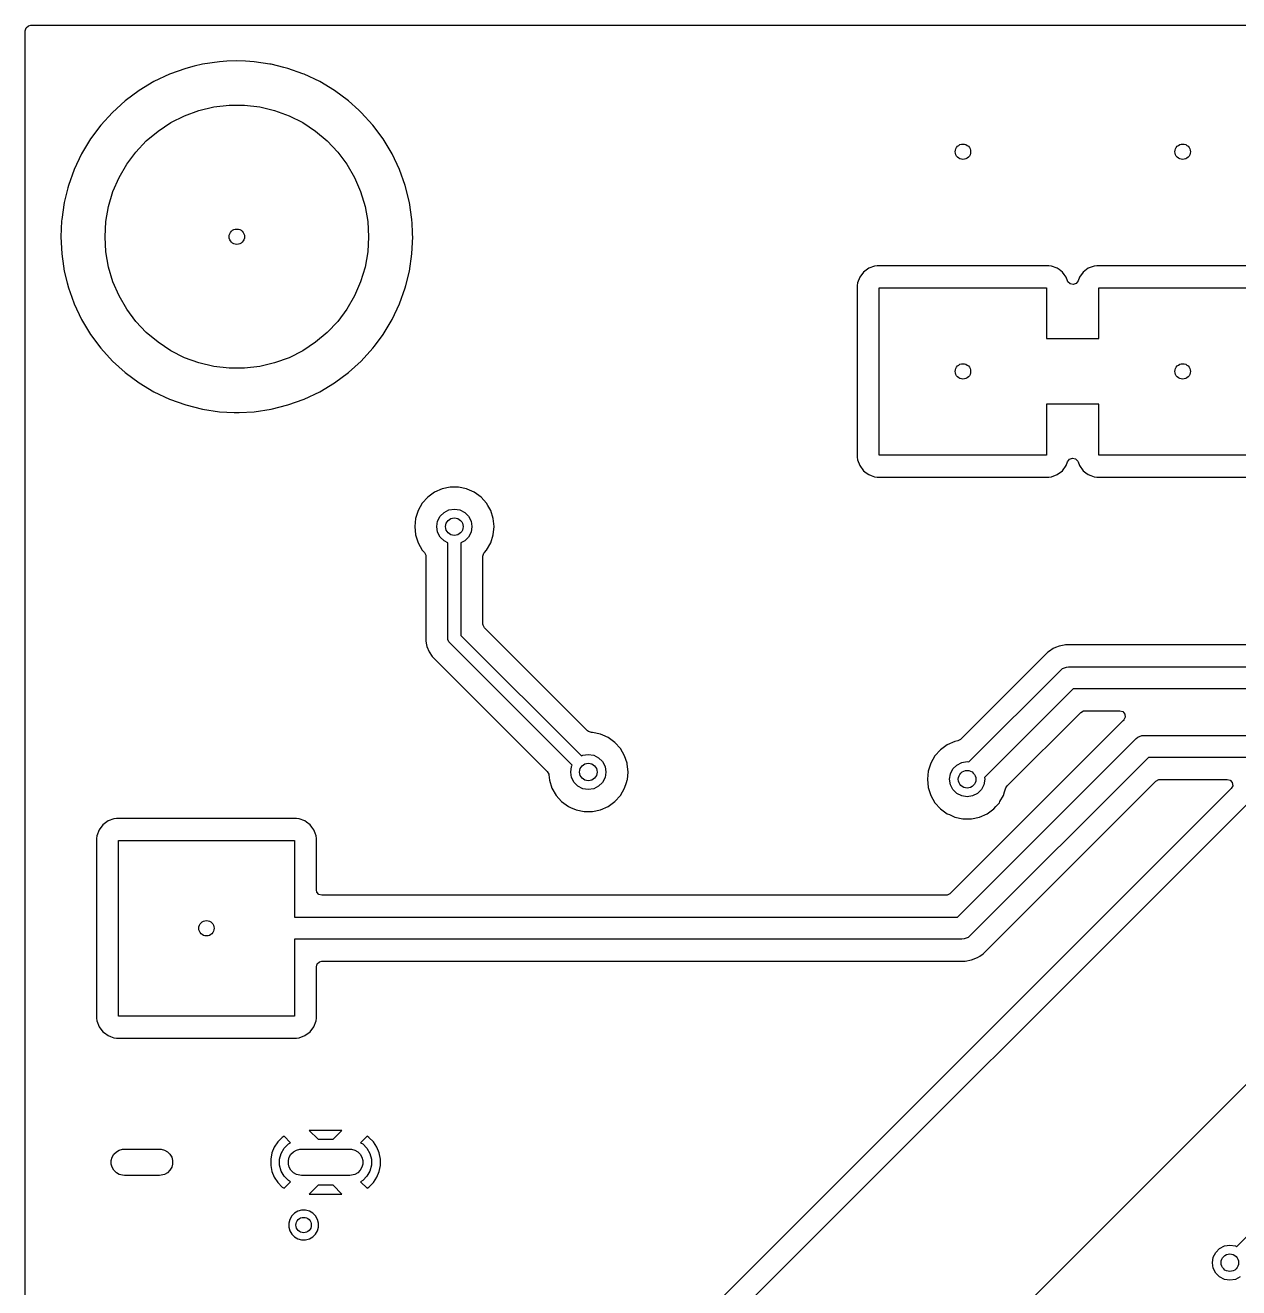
# Model space of a CAD drawing. Extents: x 0.21 to 3.39, y 0.21 to 2.59.
# Drawn here: x 0.21 to 1.298, y 1.458 to 2.59 of the extents above; entities that cross this region are included whole.
import ezdxf

# ---------------------------------------------------------------- set-up
doc = ezdxf.new("R2010")
doc.units = 0
doc.header["$MEASUREMENT"] = 0
doc.layers.add('BLACK', color=7, linetype='CONTINUOUS')

msp = doc.modelspace()

# ---------------------------------------------------------------- linework, layer by layer
at = {"layer": 'BLACK', "linetype": 'CONTINUOUS'}
for p, q in [((0.2104, 2.5846), (0.2112, 2.5873)), ((0.2104, 2.4), (0.2104, 2.5846)), ((0.2112, 2.5873), (0.2133, 2.5891)), ((0.2133, 2.5891), (0.2154, 2.5896)), ((0.2154, 2.5896), (3.3846, 2.5896)), ((0.3542, 2.5509), (0.3397, 2.5457)), ((0.3617, 2.5528), (0.3542, 2.5509)), ((0.3692, 2.5547), (0.3617, 2.5528)), ((0.3845, 2.5569), (0.3692, 2.5547)), ((0.3692, 2.5547), (0.3692, 2.5547)), ((0.3692, 2.5547), (0.3692, 2.5547)), ((0.3912, 2.5573), (0.3845, 2.5569)), ((0.3845, 2.5569), (0.3845, 2.5569)), ((0.3845, 2.5569), (0.3845, 2.5569)), ((0.4, 2.5577), (0.3912, 2.5573)), ((0.4077, 2.5573), (0.4, 2.5577)), ((0.4, 2.5577), (0.4, 2.5577)), ((0.4155, 2.5569), (0.4077, 2.5573)), ((0.4296, 2.5548), (0.4155, 2.5569)), ((0.4155, 2.5569), (0.4155, 2.5569)), ((0.4155, 2.5569), (0.4155, 2.5569)), ((0.4308, 2.5547), (0.4296, 2.5548)), ((0.442, 2.5518), (0.4308, 2.5547)), ((0.4458, 2.5509), (0.442, 2.5518)), ((0.4591, 2.5461), (0.4458, 2.5509)), ((0.3257, 2.5391), (0.3124, 2.5311)), ((0.3397, 2.5457), (0.3257, 2.5391)), ((0.4603, 2.5457), (0.4591, 2.5461)), ((0.4743, 2.5391), (0.4603, 2.5457)), ((0.4876, 2.5311), (0.4743, 2.5391)), ((0.4743, 2.5391), (0.4743, 2.5391)), ((0.4743, 2.5391), (0.4743, 2.5391)), ((0.3124, 2.5311), (0.3, 2.5219)), ((0.5, 2.5219), (0.4876, 2.5311)), ((0.3, 2.5219), (0.2885, 2.5115)), ((0.3532, 2.5085), (0.3661, 2.5131)), ((0.3661, 2.5131), (0.3795, 2.5163)), ((0.3795, 2.5163), (0.3931, 2.5179)), ((0.3931, 2.5179), (0.4069, 2.5179)), ((0.4069, 2.5179), (0.4205, 2.5163)), ((0.4205, 2.5163), (0.4339, 2.5131)), ((0.4339, 2.5131), (0.4468, 2.5085)), ((0.5093, 2.5135), (0.5, 2.5219)), ((0.5, 2.5219), (0.5, 2.5219)), ((0.5, 2.5219), (0.5, 2.5219)), ((0.5115, 2.5115), (0.5093, 2.5135)), ((0.2885, 2.5115), (0.2781, 2.5)), ((0.3295, 2.4947), (0.3409, 2.5023)), ((0.3409, 2.5023), (0.3532, 2.5085)), ((0.4468, 2.5085), (0.4591, 2.5023)), ((0.4591, 2.5023), (0.4705, 2.4947)), ((0.5219, 2.5), (0.5115, 2.5115)), ((0.2781, 2.5), (0.2689, 2.4876)), ((0.3189, 2.4859), (0.3295, 2.4947)), ((0.4705, 2.4947), (0.4811, 2.4859)), ((0.5311, 2.4876), (0.5219, 2.5)), ((0.5219, 2.5), (0.5219, 2.5)), ((0.2689, 2.4876), (0.2609, 2.4743)), ((0.3095, 2.4759), (0.3189, 2.4859)), ((0.4811, 2.4859), (0.4905, 2.4759)), ((0.5391, 2.4743), (0.5311, 2.4876)), ((0.5311, 2.4876), (0.5311, 2.4876)), ((0.5311, 2.4876), (0.5311, 2.4876)), ((0.2609, 2.4743), (0.2543, 2.4603)), ((0.3013, 2.4649), (0.3095, 2.4759)), ((0.4905, 2.4759), (0.4987, 2.4649)), ((0.5457, 2.4603), (0.5391, 2.4743)), ((0.2543, 2.4603), (0.2491, 2.4458)), ((0.2945, 2.453), (0.3013, 2.4649)), ((0.4987, 2.4649), (0.5055, 2.453)), ((0.5509, 2.4458), (0.5457, 2.4603)), ((0.2491, 2.4458), (0.2486, 2.4437)), ((0.289, 2.4404), (0.2945, 2.453)), ((0.5055, 2.453), (0.511, 2.4404)), ((0.5547, 2.4308), (0.5509, 2.4458)), ((0.2486, 2.4437), (0.2453, 2.4308)), ((0.2851, 2.4272), (0.289, 2.4404)), ((0.511, 2.4404), (0.5149, 2.4272)), ((0.2453, 2.4308), (0.2431, 2.4155)), ((0.2453, 2.4308), (0.2453, 2.4308)), ((0.2453, 2.4308), (0.2453, 2.4308)), ((0.2827, 2.4137), (0.2851, 2.4272)), ((0.5149, 2.4272), (0.5173, 2.4137)), ((0.5569, 2.4155), (0.5547, 2.4308)), ((0.243, 2.4141), (0.2423, 2.4)), ((0.2431, 2.4155), (0.243, 2.4141)), ((0.2431, 2.4155), (0.2431, 2.4155)), ((0.2431, 2.4155), (0.2431, 2.4155)), ((0.2819, 2.4), (0.2827, 2.4137)), ((0.5173, 2.4137), (0.5181, 2.4)), ((0.5571, 2.4119), (0.5569, 2.4155)), ((0.5575, 2.4042), (0.5571, 2.4119)), ((0.2104, 2.14), (0.2104, 2.4)), ((0.2423, 2.4), (0.2431, 2.3845)), ((0.2423, 2.4), (0.2423, 2.4)), ((0.2827, 2.3863), (0.2819, 2.4)), ((0.5181, 2.4), (0.5173, 2.3863)), ((0.5569, 2.3845), (0.5577, 2.4)), ((0.5576, 2.4019), (0.5575, 2.4042)), ((0.5577, 2.4), (0.5576, 2.4019)), ((0.2431, 2.3845), (0.2431, 2.3845)), ((0.2431, 2.3845), (0.2447, 2.3737)), ((0.2851, 2.3728), (0.2827, 2.3863)), ((0.5173, 2.3863), (0.5149, 2.3728)), ((0.5547, 2.3692), (0.5569, 2.3845)), ((0.2447, 2.3737), (0.2453, 2.3692)), ((0.2453, 2.3692), (0.248, 2.3585)), ((0.289, 2.3596), (0.2851, 2.3728)), ((0.5149, 2.3728), (0.511, 2.3596)), ((0.5514, 2.3561), (0.5547, 2.3692)), ((0.9617, 2.3683), (0.9583, 2.3638)), ((0.9663, 2.3717), (0.9617, 2.3683)), ((0.9716, 2.3737), (0.9663, 2.3717)), ((0.9663, 2.3717), (0.9663, 2.3717)), ((0.9739, 2.3739), (0.9716, 2.3737)), ((0.9716, 2.3737), (0.9716, 2.3737)), ((1.1277, 2.3739), (0.9739, 2.3739)), ((0.9739, 2.3739), (0.9739, 2.3739)), ((1.13, 2.3737), (1.1277, 2.3739)), ((1.1353, 2.3717), (1.13, 2.3737)), ((1.13, 2.3737), (1.13, 2.3737)), ((1.1369, 2.3706), (1.1353, 2.3717)), ((1.1353, 2.3717), (1.1353, 2.3717)), ((1.1353, 2.3717), (1.1353, 2.3717)), ((1.1399, 2.3683), (1.1369, 2.3706)), ((1.1416, 2.366), (1.1399, 2.3683)), ((1.1433, 2.3638), (1.1416, 2.366)), ((1.1586, 2.3683), (1.1552, 2.3638)), ((1.1631, 2.3717), (1.1586, 2.3683)), ((1.1684, 2.3737), (1.1631, 2.3717)), ((1.1631, 2.3717), (1.1631, 2.3717)), ((1.1708, 2.3739), (1.1684, 2.3737)), ((1.1684, 2.3737), (1.1684, 2.3737)), ((1.3245, 2.3739), (1.1708, 2.3739)), ((1.1708, 2.3739), (1.1708, 2.3739)), ((0.248, 2.3585), (0.2491, 2.3542)), ((0.2945, 2.347), (0.289, 2.3596)), ((0.511, 2.3596), (0.5055, 2.347)), ((0.5509, 2.3542), (0.5514, 2.3561)), ((0.9564, 2.3585), (0.9561, 2.3561)), ((0.9561, 2.3561), (0.9561, 2.2023)), ((0.9583, 2.3638), (0.9564, 2.3585)), ((0.9583, 2.3638), (0.9583, 2.3638)), ((1.1446, 2.3603), (1.1433, 2.3638)), ((1.1433, 2.3638), (1.1433, 2.3638)), ((1.1433, 2.3638), (1.1433, 2.3638)), ((1.1449, 2.3596), (1.1446, 2.3603)), ((1.1469, 2.3576), (1.1449, 2.3596)), ((1.1496, 2.357), (1.1469, 2.3576)), ((1.1522, 2.358), (1.1496, 2.357)), ((1.1539, 2.3603), (1.1522, 2.358)), ((1.1552, 2.3638), (1.1539, 2.3603)), ((1.1552, 2.3638), (1.1552, 2.3638)), ((0.2491, 2.3542), (0.2521, 2.3458)), ((0.2521, 2.3458), (0.2543, 2.3397)), ((0.3013, 2.3351), (0.2945, 2.347)), ((0.5055, 2.347), (0.4987, 2.3351)), ((0.5457, 2.3397), (0.5509, 2.3542)), ((0.9758, 2.2042), (0.9758, 2.3542)), ((0.9758, 2.3542), (1.1258, 2.3542)), ((1.1258, 2.3542), (1.1258, 2.3087)), ((1.1727, 2.3087), (1.1727, 2.3542)), ((1.1727, 2.3542), (1.3227, 2.3542)), ((0.2543, 2.3397), (0.2609, 2.3257)), ((0.3095, 2.3241), (0.3013, 2.3351)), ((0.4987, 2.3351), (0.4905, 2.3241)), ((0.5391, 2.3257), (0.5457, 2.3397)), ((0.2609, 2.3257), (0.2609, 2.3257)), ((0.2609, 2.3257), (0.2689, 2.3124)), ((0.3189, 2.3141), (0.3095, 2.3241)), ((0.4905, 2.3241), (0.4811, 2.3141)), ((0.5311, 2.3124), (0.5391, 2.3257)), ((0.2689, 2.3124), (0.2781, 2.3)), ((0.3295, 2.3053), (0.3189, 2.3141)), ((0.4811, 2.3141), (0.4705, 2.3053)), ((0.5233, 2.3019), (0.5311, 2.3124)), ((0.5311, 2.3124), (0.5311, 2.3124)), ((0.5311, 2.3124), (0.5311, 2.3124)), ((0.2781, 2.3), (0.2781, 2.3)), ((0.2781, 2.3), (0.2781, 2.3)), ((0.2781, 2.3), (0.2885, 2.2885)), ((0.3409, 2.2977), (0.3295, 2.3053)), ((0.4705, 2.3053), (0.4591, 2.2977)), ((0.5115, 2.2885), (0.5219, 2.3)), ((0.5219, 2.3), (0.5233, 2.3019)), ((1.1258, 2.3087), (1.1727, 2.3087)), ((0.2885, 2.2885), (0.3, 2.2781)), ((0.3532, 2.2915), (0.3409, 2.2977)), ((0.3661, 2.2869), (0.3532, 2.2915)), ((0.3795, 2.2837), (0.3661, 2.2869)), ((0.4339, 2.2869), (0.4205, 2.2837)), ((0.4468, 2.2915), (0.4339, 2.2869)), ((0.4591, 2.2977), (0.4468, 2.2915)), ((0.5, 2.2781), (0.5115, 2.2885)), ((0.3, 2.2781), (0.3, 2.2781)), ((0.3, 2.2781), (0.3124, 2.2689)), ((0.3931, 2.2821), (0.3795, 2.2837)), ((0.4069, 2.2821), (0.3931, 2.2821)), ((0.4205, 2.2837), (0.4069, 2.2821)), ((0.4876, 2.2689), (0.5, 2.2781)), ((0.3124, 2.2689), (0.3124, 2.2689)), ((0.3124, 2.2689), (0.3124, 2.2689)), ((0.3124, 2.2689), (0.3257, 2.2609)), ((0.4743, 2.2609), (0.4876, 2.2689)), ((0.3257, 2.2609), (0.3397, 2.2543)), ((0.3397, 2.2543), (0.3542, 2.2491)), ((0.4458, 2.2491), (0.4603, 2.2543)), ((0.4603, 2.2543), (0.4743, 2.2609)), ((0.3542, 2.2491), (0.3692, 2.2453)), ((0.3692, 2.2453), (0.3845, 2.2431)), ((0.3845, 2.2431), (0.3977, 2.2424)), ((0.3977, 2.2424), (0.4, 2.2423)), ((0.4, 2.2423), (0.4022, 2.2424)), ((0.4, 2.2423), (0.4, 2.2423)), ((0.4, 2.2423), (0.4, 2.2423)), ((0.4022, 2.2424), (0.4155, 2.2431)), ((0.4155, 2.2431), (0.4308, 2.2453)), ((0.4308, 2.2453), (0.4458, 2.2491)), ((1.1727, 2.2497), (1.1258, 2.2497)), ((1.1258, 2.2497), (1.1258, 2.2042)), ((1.1727, 2.2042), (1.1727, 2.2497)), ((0.9561, 2.2023), (0.9561, 2.2023)), ((0.9561, 2.2023), (0.9564, 2.2)), ((0.9564, 2.2), (0.9564, 2.2)), ((0.9564, 2.2), (0.9583, 2.1947)), ((1.1258, 2.2042), (0.9758, 2.2042)), ((1.1433, 2.1947), (1.1446, 2.1982)), ((1.1446, 2.1982), (1.1463, 2.2004)), ((1.1463, 2.2004), (1.1489, 2.2014)), ((1.1489, 2.2014), (1.1516, 2.2008)), ((1.1516, 2.2008), (1.1536, 2.1988)), ((1.1536, 2.1988), (1.1539, 2.1982)), ((1.1539, 2.1982), (1.1552, 2.1947)), ((1.3227, 2.2042), (1.1727, 2.2042)), ((0.9583, 2.1947), (0.9583, 2.1947)), ((0.9583, 2.1947), (0.9617, 2.1901)), ((0.9617, 2.1901), (0.964, 2.1884)), ((0.964, 2.1884), (0.9663, 2.1867)), ((0.9663, 2.1867), (0.9663, 2.1867)), ((0.9663, 2.1867), (0.9663, 2.1867)), ((0.9663, 2.1867), (0.9686, 2.1859)), ((0.9686, 2.1859), (0.9716, 2.1848)), ((1.13, 2.1848), (1.1353, 2.1867)), ((1.1353, 2.1867), (1.1399, 2.1901)), ((1.1399, 2.1901), (1.1433, 2.1947)), ((1.1552, 2.1947), (1.1552, 2.1947)), ((1.1552, 2.1947), (1.1586, 2.1901)), ((1.1586, 2.1901), (1.1608, 2.1884)), ((1.1608, 2.1884), (1.1631, 2.1867)), ((1.1631, 2.1867), (1.1631, 2.1867)), ((1.1631, 2.1867), (1.1631, 2.1867)), ((1.1631, 2.1867), (1.1655, 2.1859)), ((1.1655, 2.1859), (1.1684, 2.1848)), ((0.584, 2.1739), (0.5772, 2.1709)), ((0.5913, 2.1755), (0.584, 2.1739)), ((0.5987, 2.1755), (0.5913, 2.1755)), ((0.606, 2.1739), (0.5987, 2.1755)), ((0.6065, 2.1737), (0.606, 2.1739)), ((0.606, 2.1739), (0.606, 2.1739)), ((0.606, 2.1739), (0.606, 2.1739)), ((0.6128, 2.1709), (0.6065, 2.1737)), ((0.9716, 2.1848), (0.9716, 2.1848)), ((0.9716, 2.1848), (0.9739, 2.1845)), ((0.9739, 2.1845), (1.1277, 2.1845)), ((1.1277, 2.1845), (1.13, 2.1848)), ((1.1684, 2.1848), (1.1684, 2.1848)), ((1.1684, 2.1848), (1.1708, 2.1845)), ((1.1708, 2.1845), (1.3245, 2.1845)), ((0.5711, 2.1665), (0.5662, 2.161)), ((0.5772, 2.1709), (0.5711, 2.1665)), ((0.5772, 2.1709), (0.5772, 2.1709)), ((0.6189, 2.1665), (0.6128, 2.1709)), ((0.6128, 2.1709), (0.6128, 2.1709)), ((0.6238, 2.161), (0.6189, 2.1665)), ((0.5624, 2.1545), (0.5601, 2.1474)), ((0.5662, 2.161), (0.5624, 2.1545)), ((0.5624, 2.1545), (0.5624, 2.1545)), ((0.5662, 2.161), (0.5662, 2.161)), ((0.5823, 2.1493), (0.5857, 2.1527)), ((0.5857, 2.1527), (0.5901, 2.155)), ((0.5901, 2.155), (0.595, 2.1557)), ((0.595, 2.1557), (0.5999, 2.155)), ((0.5999, 2.155), (0.6043, 2.1527)), ((0.6043, 2.1527), (0.6077, 2.1493)), ((0.6249, 2.1591), (0.6238, 2.161)), ((0.6238, 2.161), (0.6238, 2.161)), ((0.6276, 2.1545), (0.6249, 2.1591)), ((0.6299, 2.1474), (0.6276, 2.1545)), ((0.2104, 1.5986), (0.2104, 2.14)), ((0.5601, 2.1474), (0.5594, 2.14)), ((0.5594, 2.14), (0.5601, 2.1326)), ((0.5793, 2.14), (0.58, 2.1449)), ((0.58, 2.1351), (0.5793, 2.14)), ((0.58, 2.1449), (0.5823, 2.1493)), ((0.6077, 2.1493), (0.61, 2.1449)), ((0.61, 2.1449), (0.6107, 2.14)), ((0.6107, 2.14), (0.61, 2.1351)), ((0.6306, 2.14), (0.6299, 2.1474)), ((0.6299, 2.1326), (0.6306, 2.14)), ((0.5601, 2.1326), (0.5624, 2.1255)), ((0.5823, 2.1307), (0.58, 2.1351)), ((0.5857, 2.1273), (0.5823, 2.1307)), ((0.6077, 2.1307), (0.6043, 2.1273)), ((0.61, 2.1351), (0.6077, 2.1307)), ((0.6276, 2.1255), (0.6299, 2.1326)), ((0.5624, 2.1255), (0.5624, 2.1255)), ((0.5624, 2.1255), (0.5662, 2.119)), ((0.5662, 2.119), (0.5681, 2.1169)), ((0.5891, 2.1256), (0.5857, 2.1273)), ((0.5891, 2.04), (0.5891, 2.1256)), ((0.6043, 2.1273), (0.6009, 2.1256)), ((0.6009, 2.1256), (0.6009, 2.0424)), ((0.6219, 2.1169), (0.6238, 2.119)), ((0.6238, 2.119), (0.6276, 2.1255)), ((0.6238, 2.119), (0.6238, 2.119)), ((0.6238, 2.119), (0.6238, 2.119)), ((0.5681, 2.1169), (0.5693, 2.1144)), ((0.5693, 2.1144), (0.5694, 2.1136)), ((0.5694, 2.1136), (0.5694, 2.0375)), ((0.6206, 2.1136), (0.6214, 2.1162)), ((0.6206, 2.0527), (0.6206, 2.1136)), ((0.6214, 2.1162), (0.6219, 2.1169)), ((0.6207, 2.0516), (0.6206, 2.0527)), ((0.6221, 2.0492), (0.6207, 2.0516)), ((0.7143, 1.9569), (0.6221, 2.0492)), ((0.5892, 2.0388), (0.5891, 2.04)), ((0.5901, 2.0367), (0.5892, 2.0388)), ((0.6009, 2.0424), (0.709, 1.9344)), ((0.5694, 2.0375), (0.5698, 2.0354)), ((0.5698, 2.0354), (0.5701, 2.034)), ((0.5701, 2.034), (0.5704, 2.0325)), ((0.5704, 2.0325), (0.5723, 2.0279)), ((0.5723, 2.0279), (0.5751, 2.0237)), ((0.5908, 2.0358), (0.5901, 2.0367)), ((0.7006, 1.926), (0.5908, 2.0358)), ((1.1267, 2.0274), (1.0485, 1.9493)), ((1.1283, 2.0285), (1.1267, 2.0274)), ((1.1267, 2.0274), (1.1267, 2.0274)), ((1.1315, 2.0307), (1.1283, 2.0285)), ((1.1337, 2.0316), (1.1315, 2.0307)), ((1.1315, 2.0307), (1.1315, 2.0307)), ((1.1369, 2.0329), (1.1337, 2.0316)), ((1.1337, 2.0316), (1.1337, 2.0316)), ((1.1384, 2.0332), (1.1369, 2.0329)), ((1.1369, 2.0329), (1.1369, 2.0329)), ((1.1415, 2.0338), (1.1384, 2.0332)), ((1.1426, 2.034), (1.1415, 2.0338)), ((1.1415, 2.0338), (1.1415, 2.0338)), ((1.9602, 2.034), (1.1426, 2.034)), ((1.1426, 2.034), (1.1426, 2.034)), ((1.1426, 2.034), (1.1426, 2.034)), ((0.5751, 2.0237), (0.5751, 2.0237)), ((0.5751, 2.0237), (0.6782, 1.9206)), ((1.0561, 1.929), (1.1386, 2.0114)), ((1.1386, 2.0114), (1.14, 2.0127)), ((1.14, 2.0127), (1.1436, 2.0141)), ((1.1436, 2.0141), (1.1455, 2.0143)), ((1.1436, 2.0141), (1.1436, 2.0141)), ((1.1455, 2.0143), (1.9693, 2.0143)), ((1.1496, 1.9946), (1.07, 1.9151)), ((1.9693, 1.9946), (1.1496, 1.9946)), ((1.0905, 1.9077), (1.1563, 1.9735)), ((1.1563, 1.9735), (1.1588, 1.9748)), ((1.1588, 1.9748), (1.1598, 1.9749)), ((1.1598, 1.9749), (1.1913, 1.9749)), ((1.1913, 1.9749), (1.194, 1.9742)), ((1.194, 1.9742), (1.1958, 1.972)), ((1.1958, 1.972), (1.1962, 1.9693)), ((1.1941, 1.9659), (1.0391, 1.8109)), ((1.1943, 1.966), (1.1941, 1.9659)), ((1.1951, 1.9667), (1.1943, 1.966)), ((1.1943, 1.966), (1.1943, 1.966)), ((1.1962, 1.9693), (1.1951, 1.9667)), ((0.7151, 1.9562), (0.7143, 1.9569)), ((0.7178, 1.9555), (0.7151, 1.9562)), ((0.7187, 1.9555), (0.7178, 1.9555)), ((0.726, 1.9539), (0.7187, 1.9555)), ((0.7279, 1.9531), (0.726, 1.9539)), ((0.726, 1.9539), (0.726, 1.9539)), ((0.726, 1.9539), (0.726, 1.9539)), ((0.7328, 1.9509), (0.7279, 1.9531)), ((0.7389, 1.9465), (0.7328, 1.9509)), ((0.7328, 1.9509), (0.7328, 1.9509)), ((1.0435, 1.9474), (1.0367, 1.9444)), ((1.0461, 1.9479), (1.0435, 1.9474)), ((1.0458, 1.7898), (1.206, 1.9499)), ((1.0485, 1.9493), (1.0461, 1.948)), ((1.0461, 1.948), (1.0461, 1.9479)), ((1.206, 1.9499), (1.2074, 1.9511)), ((1.2074, 1.9511), (1.211, 1.9526)), ((1.2074, 1.9511), (1.2074, 1.9511)), ((1.211, 1.9526), (1.2129, 1.9528)), ((1.2129, 1.9528), (1.9693, 1.9528)), ((0.7438, 1.941), (0.7389, 1.9465)), ((0.7476, 1.9345), (0.7438, 1.941)), ((0.7438, 1.941), (0.7438, 1.941)), ((1.0307, 1.94), (1.0257, 1.9345)), ((1.0367, 1.9444), (1.0307, 1.94)), ((1.0367, 1.9444), (1.0367, 1.9444)), ((0.6993, 1.92), (0.7, 1.9249)), ((0.7, 1.9249), (0.7006, 1.926)), ((0.709, 1.9344), (0.7101, 1.935)), ((0.7101, 1.935), (0.715, 1.9357)), ((0.715, 1.9357), (0.7199, 1.935)), ((0.7199, 1.935), (0.7243, 1.9327)), ((0.7243, 1.9327), (0.7277, 1.9293)), ((0.7277, 1.9293), (0.73, 1.9249)), ((0.73, 1.9249), (0.7307, 1.92)), ((0.7497, 1.928), (0.7476, 1.9345)), ((0.7476, 1.9345), (0.7476, 1.9345)), ((0.7499, 1.9274), (0.7497, 1.928)), ((0.7506, 1.92), (0.7499, 1.9274)), ((1.022, 1.928), (1.0197, 1.9209)), ((1.0257, 1.9345), (1.022, 1.928)), ((1.022, 1.928), (1.022, 1.928)), ((1.0257, 1.9345), (1.0257, 1.9345)), ((1.0418, 1.9228), (1.0453, 1.9262)), ((1.0453, 1.9262), (1.0497, 1.9285)), ((1.0497, 1.9285), (1.0545, 1.9293)), ((1.0545, 1.9293), (1.0561, 1.929)), ((1.217, 1.9331), (1.0569, 1.773)), ((1.9693, 1.9331), (1.217, 1.9331)), ((0.6782, 1.9206), (0.6795, 1.9182)), ((0.6795, 1.9182), (0.6796, 1.9176)), ((0.6796, 1.9176), (0.6801, 1.9126)), ((0.7, 1.9151), (0.6993, 1.92)), ((0.7023, 1.9107), (0.7, 1.9151)), ((0.73, 1.9151), (0.7277, 1.9107)), ((0.7307, 1.92), (0.73, 1.9151)), ((0.7499, 1.9126), (0.75, 1.9134)), ((0.75, 1.9134), (0.7506, 1.92)), ((1.0197, 1.9209), (1.0189, 1.9135)), ((1.0189, 1.9135), (1.0197, 1.9061)), ((1.0388, 1.9135), (1.0396, 1.9184)), ((1.0396, 1.9086), (1.0388, 1.9135)), ((1.0396, 1.9184), (1.0418, 1.9228)), ((1.0703, 1.9135), (1.0695, 1.9086)), ((1.07, 1.9151), (1.0703, 1.9135)), ((1.2237, 1.9119), (1.2262, 1.9133)), ((1.2262, 1.9133), (1.2272, 1.9134)), ((1.2272, 1.9134), (1.2875, 1.9134)), ((1.2875, 1.9134), (1.2902, 1.9126)), ((1.291, 1.9049), (0.516, 1.1298)), ((0.6801, 1.9126), (0.6824, 1.9055)), ((0.6824, 1.9055), (0.6824, 1.9055)), ((0.6824, 1.9055), (0.6862, 1.899)), ((0.7057, 1.9073), (0.7023, 1.9107)), ((0.7101, 1.905), (0.7057, 1.9073)), ((0.715, 1.9043), (0.7101, 1.905)), ((0.7199, 1.905), (0.715, 1.9043)), ((0.7243, 1.9073), (0.7199, 1.905)), ((0.7277, 1.9107), (0.7243, 1.9073)), ((0.7438, 1.899), (0.7476, 1.9055)), ((0.7476, 1.9055), (0.7492, 1.9105)), ((0.7492, 1.9105), (0.7499, 1.9126)), ((1.0197, 1.9061), (1.022, 1.899)), ((1.0418, 1.9042), (1.0396, 1.9086)), ((1.0453, 1.9008), (1.0418, 1.9042)), ((1.0673, 1.9042), (1.0638, 1.9008)), ((1.0695, 1.9086), (1.0673, 1.9042)), ((1.0688, 1.757), (1.2237, 1.9119)), ((1.0871, 1.899), (1.0881, 1.9021)), ((1.0881, 1.9021), (1.0893, 1.9057)), ((1.0893, 1.9057), (1.0905, 1.9077)), ((1.2902, 1.9126), (1.2921, 1.9105)), ((1.2913, 1.9052), (1.291, 1.9049)), ((1.2925, 1.9077), (1.2913, 1.9052)), ((1.2921, 1.9105), (1.2925, 1.9077)), ((0.5227, 1.1087), (1.3069, 1.8928)), ((0.6862, 1.899), (0.6862, 1.899)), ((0.6862, 1.899), (0.6911, 1.8935)), ((0.6911, 1.8935), (0.6972, 1.8891)), ((0.7328, 1.8891), (0.7389, 1.8935)), ((0.7389, 1.8935), (0.7438, 1.899)), ((1.022, 1.899), (1.022, 1.899)), ((1.022, 1.899), (1.0257, 1.8925)), ((1.0257, 1.8925), (1.0257, 1.8925)), ((1.0257, 1.8925), (1.0307, 1.887)), ((1.0497, 1.8985), (1.0453, 1.9008)), ((1.0545, 1.8978), (1.0497, 1.8985)), ((1.0594, 1.8985), (1.0545, 1.8978)), ((1.0638, 1.9008), (1.0594, 1.8985)), ((1.0803, 1.8891), (1.0834, 1.8925)), ((1.0834, 1.8925), (1.0839, 1.8935)), ((1.0834, 1.8925), (1.0834, 1.8925)), ((1.0839, 1.8935), (1.0871, 1.899)), ((1.0871, 1.899), (1.0871, 1.899)), ((0.6972, 1.8891), (0.6972, 1.8891)), ((0.6972, 1.8891), (0.699, 1.8883)), ((0.699, 1.8883), (0.704, 1.8861)), ((0.704, 1.8861), (0.7113, 1.8845)), ((0.7113, 1.8845), (0.7187, 1.8845)), ((0.7187, 1.8845), (0.726, 1.8861)), ((0.726, 1.8861), (0.7328, 1.8891)), ((0.7328, 1.8891), (0.7328, 1.8891)), ((0.7328, 1.8891), (0.7328, 1.8891)), ((0.7328, 1.8891), (0.7328, 1.8891)), ((1.0307, 1.887), (1.0367, 1.8826)), ((1.0367, 1.8826), (1.0367, 1.8826)), ((1.0367, 1.8826), (1.0386, 1.8818)), ((1.0386, 1.8818), (1.0435, 1.8796)), ((1.0435, 1.8796), (1.0508, 1.8781)), ((1.0583, 1.8781), (1.0655, 1.8796)), ((1.0655, 1.8796), (1.0724, 1.8826)), ((1.0724, 1.8826), (1.0784, 1.887)), ((1.0724, 1.8826), (1.0724, 1.8826)), ((1.0724, 1.8826), (1.0724, 1.8826)), ((1.0724, 1.8826), (1.0724, 1.8826)), ((1.0784, 1.887), (1.0803, 1.8891)), ((0.2766, 1.8682), (0.2746, 1.8629)), ((0.28, 1.8727), (0.2766, 1.8682)), ((0.2766, 1.8682), (0.2766, 1.8682)), ((0.2846, 1.8761), (0.28, 1.8727)), ((0.2899, 1.8781), (0.2846, 1.8761)), ((0.2846, 1.8761), (0.2846, 1.8761)), ((0.2922, 1.8784), (0.2899, 1.8781)), ((0.2899, 1.8781), (0.2899, 1.8781)), ((0.4535, 1.8784), (0.2922, 1.8784)), ((0.2922, 1.8784), (0.2922, 1.8784)), ((0.4558, 1.8781), (0.4535, 1.8784)), ((0.4611, 1.8761), (0.4558, 1.8781)), ((0.4558, 1.8781), (0.4558, 1.8781)), ((0.4626, 1.875), (0.4611, 1.8761)), ((0.4611, 1.8761), (0.4611, 1.8761)), ((0.4611, 1.8761), (0.4611, 1.8761)), ((0.4657, 1.8727), (0.4626, 1.875)), ((0.4673, 1.8705), (0.4657, 1.8727)), ((0.469, 1.8682), (0.4673, 1.8705)), ((0.4702, 1.8651), (0.469, 1.8682)), ((0.469, 1.8682), (0.469, 1.8682)), ((0.469, 1.8682), (0.469, 1.8682)), ((1.0508, 1.8781), (1.0583, 1.8781)), ((0.2746, 1.8629), (0.2744, 1.8605)), ((0.2744, 1.8605), (0.2744, 1.6993)), ((0.2941, 1.7012), (0.2941, 1.8587)), ((0.2941, 1.8587), (0.4516, 1.8587)), ((0.4516, 1.8587), (0.4516, 1.7898)), ((0.471, 1.8629), (0.4702, 1.8651)), ((0.4713, 1.8605), (0.471, 1.8629)), ((0.4713, 1.8144), (0.4713, 1.8605)), ((0.4713, 1.8605), (0.4713, 1.8605)), ((0.4717, 1.8124), (0.4713, 1.8144)), ((0.4736, 1.8103), (0.4717, 1.8124)), ((0.4762, 1.8095), (0.4736, 1.8103)), ((1.0356, 1.8095), (0.4762, 1.8095)), ((1.0367, 1.8096), (1.0356, 1.8095)), ((1.0391, 1.8109), (1.0367, 1.8096)), ((0.4516, 1.7898), (1.0458, 1.7898)), ((1.0499, 1.7701), (0.4516, 1.7701)), ((0.4516, 1.7701), (0.4516, 1.7012)), ((1.0518, 1.7703), (1.0499, 1.7701)), ((1.0554, 1.7717), (1.0518, 1.7703)), ((1.0569, 1.773), (1.0554, 1.7717)), ((1.0554, 1.7717), (1.0554, 1.7717)), ((1.0639, 1.7537), (1.0659, 1.755)), ((1.0659, 1.755), (1.0688, 1.757)), ((0.4713, 1.7454), (0.4721, 1.7481)), ((0.4713, 1.6993), (0.4713, 1.7454)), ((0.4721, 1.7481), (0.4742, 1.7499)), ((0.4742, 1.7499), (0.4762, 1.7504)), ((0.4762, 1.7504), (1.0528, 1.7504)), ((1.0528, 1.7504), (1.0585, 1.7515)), ((1.0528, 1.7504), (1.0528, 1.7504)), ((1.0528, 1.7504), (1.0528, 1.7504)), ((1.0585, 1.7515), (1.0639, 1.7537)), ((1.4062, 1.7416), (0.622, 0.9574)), ((0.2744, 1.6993), (0.2744, 1.6993)), ((0.2744, 1.6993), (0.2746, 1.6969)), ((0.4516, 1.7012), (0.2941, 1.7012)), ((0.471, 1.6969), (0.4713, 1.6993)), ((0.2746, 1.6969), (0.2746, 1.6969)), ((0.2746, 1.6969), (0.2766, 1.6916)), ((0.2766, 1.6916), (0.2766, 1.6916)), ((0.2766, 1.6916), (0.28, 1.6871)), ((0.28, 1.6871), (0.2813, 1.6862)), ((0.4611, 1.6837), (0.4657, 1.6871)), ((0.4657, 1.6871), (0.469, 1.6916)), ((0.469, 1.6916), (0.471, 1.6969)), ((0.2813, 1.6862), (0.2846, 1.6837)), ((0.2846, 1.6837), (0.2846, 1.6837)), ((0.2846, 1.6837), (0.2846, 1.6837)), ((0.2846, 1.6837), (0.2869, 1.6828)), ((0.2869, 1.6828), (0.2899, 1.6817)), ((0.2899, 1.6817), (0.2899, 1.6817)), ((0.2899, 1.6817), (0.2922, 1.6815)), ((0.2922, 1.6815), (0.4535, 1.6815)), ((0.4535, 1.6815), (0.4558, 1.6817)), ((0.4558, 1.6817), (0.4611, 1.6837)), ((1.296, 1.4944), (1.4208, 1.6192)), ((0.2104, 1.5729), (0.2104, 1.5986)), ((0.4942, 1.5986), (0.4649, 1.5986)), ((0.4649, 1.5986), (0.4728, 1.5907)), ((0.4863, 1.5907), (0.4942, 1.5986)), ((0.4367, 1.5883), (0.4336, 1.5836)), ((0.4407, 1.5922), (0.4367, 1.5883)), ((0.4367, 1.5883), (0.4367, 1.5883)), ((0.4424, 1.5934), (0.4407, 1.5922)), ((0.4482, 1.5876), (0.4424, 1.5934)), ((0.4425, 1.5827), (0.4463, 1.5865)), ((0.4463, 1.5865), (0.4482, 1.5876)), ((0.4728, 1.5907), (0.4863, 1.5907)), ((0.5168, 1.5934), (0.511, 1.5876)), ((0.511, 1.5876), (0.5128, 1.5865)), ((0.5128, 1.5865), (0.5166, 1.5827)), ((0.5184, 1.5922), (0.5168, 1.5934)), ((0.5224, 1.5883), (0.5184, 1.5922)), ((0.5184, 1.5922), (0.5184, 1.5922)), ((0.5255, 1.5836), (0.5224, 1.5883)), ((0.5224, 1.5883), (0.5224, 1.5883)), ((0.2875, 1.5716), (0.2883, 1.5746)), ((0.2883, 1.5746), (0.2899, 1.5773)), ((0.2899, 1.5773), (0.2921, 1.5794)), ((0.2921, 1.5794), (0.2947, 1.581)), ((0.2947, 1.581), (0.2977, 1.5818)), ((0.2977, 1.5818), (0.2993, 1.5819)), ((0.2993, 1.5819), (0.3307, 1.5819)), ((0.3307, 1.5819), (0.3323, 1.5818)), ((0.3323, 1.5818), (0.3353, 1.581)), ((0.3353, 1.581), (0.3379, 1.5794)), ((0.3379, 1.5794), (0.3401, 1.5773)), ((0.3401, 1.5773), (0.3417, 1.5746)), ((0.3417, 1.5746), (0.3425, 1.5716)), ((0.4315, 1.5784), (0.4304, 1.5729)), ((0.4336, 1.5836), (0.4315, 1.5784)), ((0.4315, 1.5784), (0.4315, 1.5784)), ((0.4384, 1.5728), (0.4398, 1.578)), ((0.4398, 1.578), (0.4425, 1.5827)), ((0.4462, 1.5716), (0.447, 1.5746)), ((0.447, 1.5746), (0.4485, 1.5773)), ((0.4485, 1.5773), (0.4507, 1.5794)), ((0.4507, 1.5794), (0.4534, 1.581)), ((0.4534, 1.581), (0.4564, 1.5818)), ((0.4564, 1.5818), (0.4579, 1.5819)), ((0.4579, 1.5819), (0.5012, 1.5819)), ((0.5012, 1.5819), (0.5028, 1.5818)), ((0.5028, 1.5818), (0.5057, 1.581)), ((0.5057, 1.581), (0.5084, 1.5794)), ((0.5084, 1.5794), (0.5106, 1.5773)), ((0.5106, 1.5773), (0.5121, 1.5746)), ((0.5121, 1.5746), (0.5129, 1.5716)), ((0.5166, 1.5827), (0.5193, 1.578)), ((0.5193, 1.578), (0.5207, 1.5728)), ((0.5277, 1.5784), (0.5255, 1.5836)), ((0.5288, 1.5729), (0.5277, 1.5784)), ((0.5277, 1.5784), (0.5277, 1.5784)), ((0.2104, 1.5415), (0.2104, 1.5729)), ((0.2875, 1.5685), (0.2875, 1.5716)), ((0.2883, 1.5656), (0.2875, 1.5685)), ((0.2899, 1.5629), (0.2883, 1.5656)), ((0.2921, 1.5607), (0.2899, 1.5629)), ((0.3401, 1.5629), (0.3379, 1.5607)), ((0.3417, 1.5656), (0.3401, 1.5629)), ((0.3425, 1.5685), (0.3417, 1.5656)), ((0.3425, 1.5716), (0.3425, 1.5685)), ((0.4304, 1.5729), (0.4304, 1.5673)), ((0.4304, 1.5673), (0.4315, 1.5618)), ((0.4384, 1.5674), (0.4384, 1.5728)), ((0.4398, 1.5622), (0.4384, 1.5674)), ((0.4462, 1.5685), (0.4462, 1.5716)), ((0.447, 1.5656), (0.4462, 1.5685)), ((0.4485, 1.5629), (0.447, 1.5656)), ((0.4507, 1.5607), (0.4485, 1.5629)), ((0.5106, 1.5629), (0.5084, 1.5607)), ((0.5121, 1.5656), (0.5106, 1.5629)), ((0.5129, 1.5685), (0.5121, 1.5656)), ((0.5129, 1.5716), (0.5129, 1.5685)), ((0.5207, 1.5674), (0.5193, 1.5622)), ((0.5207, 1.5728), (0.5207, 1.5674)), ((0.5277, 1.5618), (0.5288, 1.5673)), ((0.5288, 1.5673), (0.5288, 1.5729)), ((0.5288, 1.5729), (0.5288, 1.5729)), ((0.5288, 1.5673), (0.5288, 1.5673)), ((0.2947, 1.5592), (0.2921, 1.5607)), ((0.2977, 1.5584), (0.2947, 1.5592)), ((0.2993, 1.5583), (0.2977, 1.5584)), ((0.3307, 1.5583), (0.2993, 1.5583)), ((0.3323, 1.5584), (0.3307, 1.5583)), ((0.3353, 1.5592), (0.3323, 1.5584)), ((0.3379, 1.5607), (0.3353, 1.5592)), ((0.4315, 1.5618), (0.4315, 1.5618)), ((0.4315, 1.5618), (0.4336, 1.5566)), ((0.4336, 1.5566), (0.4367, 1.5519)), ((0.4367, 1.5519), (0.4367, 1.5519)), ((0.4367, 1.5519), (0.4407, 1.5479)), ((0.4425, 1.5575), (0.4398, 1.5622)), ((0.4424, 1.5468), (0.4482, 1.5526)), ((0.4463, 1.5537), (0.4425, 1.5575)), ((0.4482, 1.5526), (0.4463, 1.5537)), ((0.4534, 1.5592), (0.4507, 1.5607)), ((0.4564, 1.5584), (0.4534, 1.5592)), ((0.4579, 1.5583), (0.4564, 1.5584)), ((0.5012, 1.5583), (0.4579, 1.5583)), ((0.5028, 1.5584), (0.5012, 1.5583)), ((0.5057, 1.5592), (0.5028, 1.5584)), ((0.5084, 1.5607), (0.5057, 1.5592)), ((0.5128, 1.5537), (0.511, 1.5526)), ((0.511, 1.5526), (0.5168, 1.5468)), ((0.5166, 1.5575), (0.5128, 1.5537)), ((0.5193, 1.5622), (0.5166, 1.5575)), ((0.5184, 1.5479), (0.5224, 1.5519)), ((0.5224, 1.5519), (0.5255, 1.5566)), ((0.5224, 1.5519), (0.5224, 1.5519)), ((0.5255, 1.5566), (0.5277, 1.5618)), ((0.5277, 1.5618), (0.5277, 1.5618)), ((0.2104, 1.5155), (0.2104, 1.5415)), ((0.4407, 1.5479), (0.4407, 1.5479)), ((0.4407, 1.5479), (0.4424, 1.5468)), ((0.4728, 1.5494), (0.4649, 1.5415)), ((0.4649, 1.5415), (0.4942, 1.5415)), ((0.4649, 1.5415), (0.4649, 1.5415)), ((0.4863, 1.5494), (0.4728, 1.5494)), ((0.4942, 1.5415), (0.4863, 1.5494)), ((0.4942, 1.5415), (0.4942, 1.5415)), ((0.5168, 1.5468), (0.5184, 1.5479)), ((0.5168, 1.5468), (0.5168, 1.5468)), ((0.4476, 1.5189), (0.4467, 1.5155)), ((0.4493, 1.5219), (0.4476, 1.5189)), ((0.4476, 1.5189), (0.4476, 1.5189)), ((0.4476, 1.5189), (0.4476, 1.5189)), ((0.4518, 1.5243), (0.4493, 1.5219)), ((0.4493, 1.5219), (0.4493, 1.5219)), ((0.4548, 1.5261), (0.4518, 1.5243)), ((0.4518, 1.5243), (0.4518, 1.5243)), ((0.4581, 1.527), (0.4548, 1.5261)), ((0.4548, 1.5261), (0.4548, 1.5261)), ((0.4548, 1.5261), (0.4548, 1.5261)), ((0.4616, 1.527), (0.4581, 1.527)), ((0.465, 1.5261), (0.4616, 1.527)), ((0.468, 1.5243), (0.465, 1.5261)), ((0.4705, 1.5219), (0.468, 1.5243)), ((0.468, 1.5243), (0.468, 1.5243)), ((0.468, 1.5243), (0.468, 1.5243)), ((0.4722, 1.5189), (0.4705, 1.5219)), ((0.4705, 1.5219), (0.4705, 1.5219)), ((0.4705, 1.5219), (0.4705, 1.5219)), ((0.4731, 1.5155), (0.4722, 1.5189)), ((0.2104, 1.404), (0.2104, 1.5155)), ((0.4467, 1.5155), (0.4467, 1.512)), ((0.4467, 1.512), (0.4476, 1.5087)), ((0.4476, 1.5087), (0.4493, 1.5057)), ((0.4493, 1.5057), (0.4493, 1.5057)), ((0.4493, 1.5057), (0.4493, 1.5057)), ((0.4493, 1.5057), (0.4518, 1.5032)), ((0.468, 1.5032), (0.4705, 1.5057)), ((0.4705, 1.5057), (0.4722, 1.5087)), ((0.4722, 1.5087), (0.4731, 1.512)), ((0.4731, 1.512), (0.4731, 1.5155)), ((0.4518, 1.5032), (0.4518, 1.5032)), ((0.4518, 1.5032), (0.4518, 1.5032)), ((0.4518, 1.5032), (0.4548, 1.5015)), ((0.4548, 1.5015), (0.4581, 1.5006)), ((0.4581, 1.5006), (0.4581, 1.5006)), ((0.4581, 1.5006), (0.4616, 1.5006)), ((0.4616, 1.5006), (0.465, 1.5015)), ((0.4616, 1.5006), (0.4616, 1.5006)), ((0.465, 1.5015), (0.468, 1.5032)), ((1.2807, 1.4927), (1.2851, 1.495)), ((1.2851, 1.495), (1.29, 1.4957)), ((1.29, 1.4957), (1.2949, 1.495)), ((1.2949, 1.495), (1.296, 1.4944)), ((1.2743, 1.48), (1.275, 1.4849)), ((1.275, 1.4849), (1.2773, 1.4893)), ((1.2773, 1.4893), (1.2807, 1.4927)), ((1.275, 1.4751), (1.2743, 1.48)), ((1.2773, 1.4707), (1.275, 1.4751)), ((1.2807, 1.4673), (1.2773, 1.4707)), ((1.2851, 1.465), (1.2807, 1.4673)), ((1.29, 1.4643), (1.2851, 1.465)), ((1.2949, 1.465), (1.29, 1.4643)), ((1.2993, 1.4673), (1.2949, 1.465))]:
    msp.add_line(p, q, dxfattribs=at)
at = {"layer": 'BLACK'}
for centre, radius in [((1.0508, 2.4762), 0.00689), ((1.2477, 2.4762), 0.00689), ((0.4, 2.4), 0.00689), ((1.0508, 2.2792), 0.00689), ((1.2477, 2.2792), 0.00689), ((0.595, 2.14), 0.00787), ((0.715, 1.92), 0.00787), ((1.0545, 1.9135), 0.00787), ((0.3728, 1.7799), 0.00689), ((0.4599, 1.5138), 0.00689), ((1.29, 1.48), 0.00787)]:
    msp.add_circle(centre, radius, dxfattribs=at)

doc.saveas('drawing.dxf')
